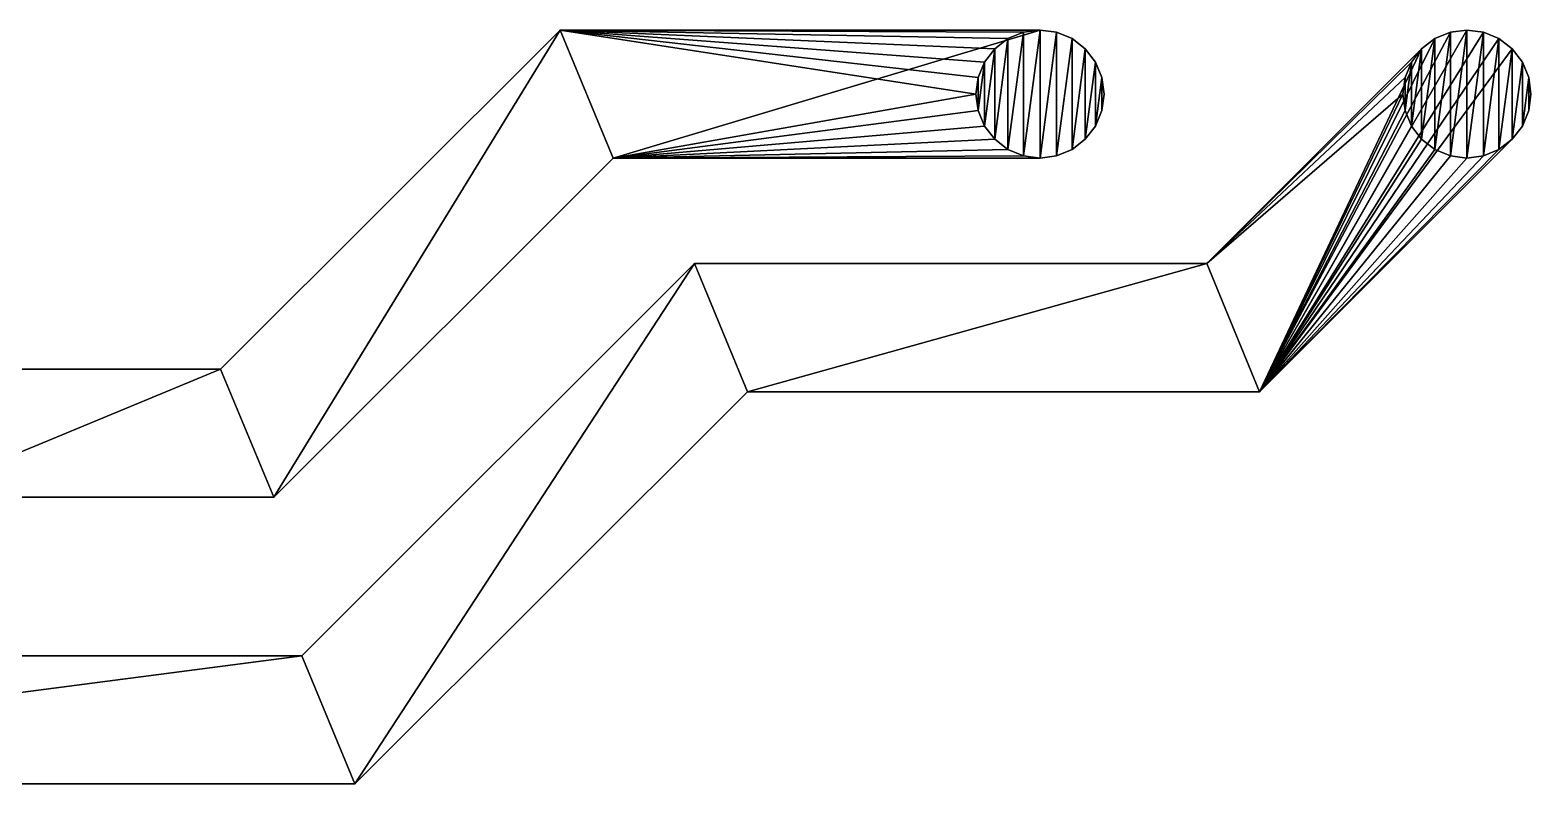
# Model space of a CAD drawing. Extents: x -32 to 38.3, y -16.7 to 82.8.
# Drawn here: x 3.17 to 38.33, y -8.04 to 9.62 of the extents above; entities that cross this region are included whole.
import ezdxf

# ---------------------------------------------------------------- set-up
doc = ezdxf.new("R2010")
doc.units = 0
doc.header["$MEASUREMENT"] = 0
doc.layers.add('STL2DXF', color=7, linetype='Continuous')

msp = doc.modelspace()

# ---------------------------------------------------------------- linework, layer by layer
at = {"layer": 'STL2DXF'}
for points in [[(15.582, 9.625, 1), (8.875, -1.325, 1), (7.633, 1.675, 1)], [(15.582, 9.625, 4), (7.633, 1.675, 1), (7.633, 1.675, 4)], [(7.633, 1.675, 1), (15.582, 9.625, 4), (15.582, 9.625, 1)], [(15.582, 9.625, 4), (8.875, -1.325, 4), (7.633, 1.675, 4)], [(15.582, 9.625, 1), (16.825, 6.625, 1), (8.875, -1.325, 1)], [(15.582, 9.625, 4), (16.825, 6.625, 4), (8.875, -1.325, 4)], [(26.825, 9.625, 1), (16.825, 6.625, 1), (15.582, 9.625, 1)], [(26.825, 9.625, 1), (15.582, 9.625, 4), (26.825, 9.625, 4)], [(15.582, 9.625, 4), (26.825, 9.625, 1), (15.582, 9.625, 1)], [(26.437, 9.574, 4), (15.582, 9.625, 4), (26.825, 9.625, 4)], [(15.582, 9.625, 4), (26.437, 9.574, 4), (26.075, 9.424, 4)], [(15.582, 9.625, 4), (26.075, 9.424, 4), (25.764, 9.186, 4)], [(15.582, 9.625, 4), (25.764, 9.186, 4), (25.526, 8.875, 4)], [(15.582, 9.625, 4), (25.526, 8.875, 4), (25.376, 8.513, 4)], [(15.582, 9.625, 4), (25.376, 8.513, 4), (25.325, 8.125, 4)], [(15.582, 9.625, 4), (25.325, 8.125, 4), (16.825, 6.625, 4)], [(26.825, 9.625, 1), (26.825, 6.625, 1), (16.825, 6.625, 1)], [(26.437, 9.574, 5), (26.437, 6.676, 5), (26.075, 6.826, 5)], [(26.437, 9.574, 5), (26.075, 6.826, 5), (26.075, 9.424, 5)], [(26.437, 9.574, 4), (26.075, 9.424, 5), (26.437, 9.574, 5)], [(26.075, 9.424, 5), (26.437, 9.574, 4), (26.075, 9.424, 4)], [(26.825, 9.625, 5), (26.825, 6.625, 5), (26.437, 6.676, 5)], [(26.825, 9.625, 5), (26.437, 6.676, 5), (26.437, 9.574, 5)], [(26.825, 9.625, 5), (26.437, 9.574, 4), (26.437, 9.574, 5)], [(26.437, 9.574, 4), (26.825, 9.625, 5), (26.825, 9.625, 4)], [(27.213, 9.574, 5), (26.825, 6.625, 5), (26.825, 9.625, 5)], [(27.213, 9.574, 1), (26.825, 6.625, 1), (26.825, 9.625, 1)], [(27.213, 9.574, 1), (26.825, 9.625, 5), (27.213, 9.574, 5)], [(26.825, 9.625, 5), (27.213, 9.574, 1), (26.825, 9.625, 4)], [(26.825, 9.625, 4), (27.213, 9.574, 1), (26.825, 9.625, 1)], [(27.213, 9.574, 5), (27.213, 6.676, 5), (26.825, 6.625, 5)], [(27.213, 9.574, 1), (27.213, 6.676, 1), (26.825, 6.625, 1)], [(27.575, 9.424, 5), (27.213, 6.676, 5), (27.213, 9.574, 5)], [(27.575, 9.424, 1), (27.213, 6.676, 1), (27.213, 9.574, 1)], [(27.575, 9.424, 5), (27.213, 9.574, 1), (27.213, 9.574, 5)], [(27.213, 9.574, 1), (27.575, 9.424, 5), (27.575, 9.424, 1)], [(37.213, 9.574, 1), (31.966, 1.145, 1), (36.825, 9.625, 1)], [(36.825, 9.625, 1), (31.966, 1.145, 1), (36.437, 9.574, 1)], [(37.575, 9.424, 1), (31.966, 1.145, 1), (37.213, 9.574, 1)], [(36.437, 9.574, 1), (31.966, 1.145, 1), (36.075, 9.424, 1)], [(36.437, 9.574, 5), (36.437, 6.676, 5), (36.075, 6.826, 5)], [(36.437, 9.574, 5), (36.075, 6.826, 5), (36.075, 9.424, 5)], [(36.437, 9.574, 5), (36.075, 9.424, 1), (36.075, 9.424, 5)], [(36.075, 9.424, 1), (36.437, 9.574, 5), (36.437, 9.574, 1)], [(36.825, 9.625, 5), (36.825, 6.625, 5), (36.437, 6.676, 5)], [(36.825, 9.625, 5), (36.437, 6.676, 5), (36.437, 9.574, 5)], [(36.825, 9.625, 1), (36.437, 9.574, 5), (36.825, 9.625, 5)], [(36.437, 9.574, 5), (36.825, 9.625, 1), (36.437, 9.574, 1)], [(37.213, 9.574, 5), (36.825, 6.625, 5), (36.825, 9.625, 5)], [(37.213, 9.574, 5), (36.825, 9.625, 1), (36.825, 9.625, 5)], [(36.825, 9.625, 1), (37.213, 9.574, 5), (37.213, 9.574, 1)], [(37.213, 9.574, 5), (37.213, 6.676, 5), (36.825, 6.625, 5)], [(37.575, 9.424, 5), (37.213, 6.676, 5), (37.213, 9.574, 5)], [(37.575, 9.424, 1), (37.213, 9.574, 5), (37.575, 9.424, 5)], [(37.213, 9.574, 5), (37.575, 9.424, 1), (37.213, 9.574, 1)], [(25.764, 9.186, 5), (25.764, 7.064, 5), (25.526, 7.375, 5)], [(25.764, 9.186, 5), (25.526, 7.375, 5), (25.526, 8.875, 5)], [(25.764, 9.186, 5), (25.526, 8.875, 4), (25.526, 8.875, 5)], [(25.526, 8.875, 4), (25.764, 9.186, 5), (25.764, 9.186, 4)], [(26.075, 9.424, 5), (26.075, 6.826, 5), (25.764, 7.064, 5)], [(26.075, 9.424, 5), (25.764, 7.064, 5), (25.764, 9.186, 5)], [(26.075, 9.424, 4), (25.764, 9.186, 5), (26.075, 9.424, 5)], [(25.764, 9.186, 5), (26.075, 9.424, 4), (25.764, 9.186, 4)], [(27.575, 9.424, 5), (27.575, 6.826, 5), (27.213, 6.676, 5)], [(27.575, 9.424, 1), (27.575, 6.826, 1), (27.213, 6.676, 1)], [(27.886, 9.186, 5), (27.575, 6.826, 5), (27.575, 9.424, 5)], [(27.886, 9.186, 1), (27.575, 6.826, 1), (27.575, 9.424, 1)], [(27.886, 9.186, 1), (27.575, 9.424, 5), (27.886, 9.186, 5)], [(27.575, 9.424, 5), (27.886, 9.186, 1), (27.575, 9.424, 1)], [(27.886, 9.186, 5), (27.886, 7.064, 5), (27.575, 6.826, 5)], [(27.886, 9.186, 1), (27.886, 7.064, 1), (27.575, 6.826, 1)], [(28.124, 8.875, 5), (27.886, 7.064, 5), (27.886, 9.186, 5)], [(28.124, 8.875, 1), (27.886, 7.064, 1), (27.886, 9.186, 1)], [(27.886, 9.186, 1), (28.124, 8.875, 5), (28.124, 8.875, 1)], [(28.124, 8.875, 5), (27.886, 9.186, 1), (27.886, 9.186, 5)], [(35.764, 9.186, 4), (30.729, 4.15, 1), (30.729, 4.15, 4)], [(30.729, 4.15, 1), (35.764, 9.186, 4), (35.764, 9.186, 1)], [(30.729, 4.15, 4), (35.526, 8.875, 4), (35.764, 9.186, 4)], [(35.764, 9.186, 1), (31.966, 1.145, 1), (30.729, 4.15, 1)], [(37.886, 9.186, 1), (31.966, 1.145, 1), (37.575, 9.424, 1)], [(36.075, 9.424, 1), (31.966, 1.145, 1), (35.764, 9.186, 1)], [(37.886, 9.186, 1), (37.886, 7.064, 1), (31.966, 1.145, 1)], [(35.764, 9.186, 5), (35.764, 7.064, 5), (35.526, 7.375, 5)], [(35.764, 9.186, 5), (35.526, 7.375, 5), (35.526, 8.875, 5)], [(35.764, 9.186, 5), (35.526, 8.875, 4), (35.526, 8.875, 5)], [(35.526, 8.875, 4), (35.764, 9.186, 5), (35.764, 9.186, 4)], [(36.075, 9.424, 5), (36.075, 6.826, 5), (35.764, 7.064, 5)], [(36.075, 9.424, 5), (35.764, 7.064, 5), (35.764, 9.186, 5)], [(36.075, 9.424, 1), (35.764, 9.186, 5), (36.075, 9.424, 5)], [(35.764, 9.186, 5), (36.075, 9.424, 1), (35.764, 9.186, 4)], [(35.764, 9.186, 4), (36.075, 9.424, 1), (35.764, 9.186, 1)], [(37.575, 9.424, 5), (37.575, 6.826, 5), (37.213, 6.676, 5)], [(37.886, 9.186, 5), (37.575, 6.826, 5), (37.575, 9.424, 5)], [(37.886, 9.186, 5), (37.575, 9.424, 1), (37.575, 9.424, 5)], [(37.575, 9.424, 1), (37.886, 9.186, 5), (37.886, 9.186, 1)], [(37.886, 9.186, 5), (37.886, 7.064, 5), (37.575, 6.826, 5)], [(38.124, 8.875, 5), (37.886, 7.064, 5), (37.886, 9.186, 5)], [(37.886, 9.186, 1), (38.124, 8.875, 5), (38.124, 8.875, 1)], [(38.124, 8.875, 5), (37.886, 9.186, 1), (37.886, 9.186, 5)], [(38.124, 8.875, 1), (37.886, 7.064, 1), (37.886, 9.186, 1)], [(25.526, 8.875, 5), (25.526, 7.375, 5), (25.376, 7.737, 5)], [(25.526, 8.875, 5), (25.376, 7.737, 5), (25.376, 8.513, 5)], [(25.526, 8.875, 5), (25.376, 8.513, 4), (25.376, 8.513, 5)], [(25.376, 8.513, 4), (25.526, 8.875, 5), (25.526, 8.875, 4)], [(28.124, 8.875, 5), (28.124, 7.375, 5), (27.886, 7.064, 5)], [(28.124, 8.875, 1), (28.124, 7.375, 1), (27.886, 7.064, 1)], [(28.274, 8.513, 5), (28.124, 7.375, 5), (28.124, 8.875, 5)], [(28.274, 8.513, 1), (28.124, 7.375, 1), (28.124, 8.875, 1)], [(28.124, 8.875, 1), (28.274, 8.513, 5), (28.274, 8.513, 1)], [(28.274, 8.513, 5), (28.124, 8.875, 1), (28.124, 8.875, 5)], [(35.526, 8.875, 4), (30.729, 4.15, 4), (35.376, 8.513, 4)], [(35.526, 8.875, 5), (35.526, 7.375, 5), (35.376, 7.737, 5)], [(35.526, 8.875, 5), (35.376, 7.737, 5), (35.376, 8.513, 5)], [(35.526, 8.875, 5), (35.376, 8.513, 4), (35.376, 8.513, 5)], [(35.376, 8.513, 4), (35.526, 8.875, 5), (35.526, 8.875, 4)], [(38.124, 8.875, 5), (38.124, 7.375, 5), (37.886, 7.064, 5)], [(38.124, 8.875, 1), (38.124, 7.375, 1), (37.886, 7.064, 1)], [(38.274, 8.513, 5), (38.124, 7.375, 5), (38.124, 8.875, 5)], [(38.124, 8.875, 1), (38.274, 8.513, 5), (38.274, 8.513, 1)], [(38.274, 8.513, 5), (38.124, 8.875, 1), (38.124, 8.875, 5)], [(38.274, 8.513, 1), (38.124, 7.375, 1), (38.124, 8.875, 1)], [(25.376, 8.513, 5), (25.376, 7.737, 5), (25.325, 8.125, 5)], [(25.376, 8.513, 5), (25.325, 8.125, 4), (25.325, 8.125, 5)], [(25.325, 8.125, 4), (25.376, 8.513, 5), (25.376, 8.513, 4)], [(28.274, 8.513, 5), (28.274, 7.737, 5), (28.124, 7.375, 5)], [(28.274, 8.513, 1), (28.274, 7.737, 1), (28.124, 7.375, 1)], [(28.274, 7.737, 5), (28.274, 8.513, 5), (28.325, 8.125, 5)], [(28.274, 7.737, 1), (28.274, 8.513, 1), (28.325, 8.125, 1)], [(28.274, 8.513, 1), (28.325, 8.125, 5), (28.325, 8.125, 1)], [(28.325, 8.125, 5), (28.274, 8.513, 1), (28.274, 8.513, 5)], [(35.376, 8.513, 4), (30.729, 4.15, 4), (35.325, 8.125, 4)], [(35.376, 8.513, 5), (35.376, 7.737, 5), (35.325, 8.125, 5)], [(35.376, 8.513, 5), (35.325, 8.125, 4), (35.325, 8.125, 5)], [(35.325, 8.125, 4), (35.376, 8.513, 5), (35.376, 8.513, 4)], [(38.274, 8.513, 5), (38.274, 7.737, 5), (38.124, 7.375, 5)], [(38.274, 8.513, 1), (38.274, 7.737, 1), (38.124, 7.375, 1)], [(38.274, 7.737, 5), (38.274, 8.513, 5), (38.325, 8.125, 5)], [(38.274, 8.513, 1), (38.325, 8.125, 5), (38.325, 8.125, 1)], [(38.325, 8.125, 5), (38.274, 8.513, 1), (38.274, 8.513, 5)], [(38.274, 7.737, 1), (38.274, 8.513, 1), (38.325, 8.125, 1)], [(25.376, 7.737, 4), (16.825, 6.625, 4), (25.325, 8.125, 4)], [(25.325, 8.125, 5), (25.376, 7.737, 4), (25.376, 7.737, 5)], [(25.376, 7.737, 4), (25.325, 8.125, 5), (25.325, 8.125, 4)], [(28.325, 8.125, 1), (28.274, 7.737, 5), (28.274, 7.737, 1)], [(28.274, 7.737, 5), (28.325, 8.125, 1), (28.325, 8.125, 5)], [(35.325, 8.125, 4), (30.729, 4.15, 4), (31.966, 1.15, 4)], [(31.966, 1.15, 4), (35.376, 7.737, 4), (35.325, 8.125, 4)], [(35.325, 8.125, 5), (35.376, 7.737, 4), (35.376, 7.737, 5)], [(35.376, 7.737, 4), (35.325, 8.125, 5), (35.325, 8.125, 4)], [(38.325, 8.125, 1), (38.274, 7.737, 5), (38.274, 7.737, 1)], [(38.274, 7.737, 5), (38.325, 8.125, 1), (38.325, 8.125, 5)], [(25.526, 7.375, 4), (16.825, 6.625, 4), (25.376, 7.737, 4)], [(25.376, 7.737, 5), (25.526, 7.375, 4), (25.526, 7.375, 5)], [(25.526, 7.375, 4), (25.376, 7.737, 5), (25.376, 7.737, 4)], [(28.274, 7.737, 1), (28.124, 7.375, 5), (28.124, 7.375, 1)], [(28.124, 7.375, 5), (28.274, 7.737, 1), (28.274, 7.737, 5)], [(31.966, 1.15, 4), (35.526, 7.375, 4), (35.376, 7.737, 4)], [(35.376, 7.737, 5), (35.526, 7.375, 4), (35.526, 7.375, 5)], [(35.526, 7.375, 4), (35.376, 7.737, 5), (35.376, 7.737, 4)], [(38.274, 7.737, 1), (38.124, 7.375, 5), (38.124, 7.375, 1)], [(38.124, 7.375, 5), (38.274, 7.737, 1), (38.274, 7.737, 5)], [(25.764, 7.064, 4), (16.825, 6.625, 4), (25.526, 7.375, 4)], [(26.075, 6.826, 4), (16.825, 6.625, 4), (25.764, 7.064, 4)], [(25.526, 7.375, 5), (25.764, 7.064, 4), (25.764, 7.064, 5)], [(25.764, 7.064, 4), (25.526, 7.375, 5), (25.526, 7.375, 4)], [(25.764, 7.064, 4), (26.075, 6.826, 5), (25.764, 7.064, 5)], [(26.075, 6.826, 5), (25.764, 7.064, 4), (26.075, 6.826, 4)], [(27.575, 6.826, 5), (27.886, 7.064, 1), (27.886, 7.064, 5)], [(27.886, 7.064, 1), (27.575, 6.826, 5), (27.575, 6.826, 1)], [(28.124, 7.375, 1), (27.886, 7.064, 5), (27.886, 7.064, 1)], [(27.886, 7.064, 5), (28.124, 7.375, 1), (28.124, 7.375, 5)], [(31.966, 1.15, 4), (35.764, 7.064, 4), (35.526, 7.375, 4)], [(31.966, 1.145, 2), (37.886, 7.064, 4), (31.966, 1.15, 4)], [(37.886, 7.064, 4), (31.966, 1.145, 2), (37.886, 7.064, 1)], [(37.886, 7.064, 1), (31.966, 1.145, 2), (31.966, 1.145, 1)], [(37.575, 6.826, 4), (31.966, 1.15, 4), (37.886, 7.064, 4)], [(31.966, 1.15, 4), (36.075, 6.826, 4), (35.764, 7.064, 4)], [(35.526, 7.375, 5), (35.764, 7.064, 4), (35.764, 7.064, 5)], [(35.764, 7.064, 4), (35.526, 7.375, 5), (35.526, 7.375, 4)], [(35.764, 7.064, 5), (36.075, 6.826, 4), (36.075, 6.826, 5)], [(36.075, 6.826, 4), (35.764, 7.064, 5), (35.764, 7.064, 4)], [(37.575, 6.826, 4), (37.886, 7.064, 5), (37.575, 6.826, 5)], [(37.886, 7.064, 5), (37.575, 6.826, 4), (37.886, 7.064, 4)], [(38.124, 7.375, 1), (37.886, 7.064, 4), (37.886, 7.064, 1)], [(37.886, 7.064, 4), (38.124, 7.375, 5), (37.886, 7.064, 5)], [(38.124, 7.375, 5), (37.886, 7.064, 4), (38.124, 7.375, 1)], [(26.437, 6.676, 4), (16.825, 6.625, 4), (26.075, 6.826, 4)], [(26.075, 6.826, 5), (26.437, 6.676, 4), (26.437, 6.676, 5)], [(26.437, 6.676, 4), (26.075, 6.826, 5), (26.075, 6.826, 4)], [(27.213, 6.676, 1), (27.575, 6.826, 5), (27.213, 6.676, 5)], [(27.575, 6.826, 5), (27.213, 6.676, 1), (27.575, 6.826, 1)], [(31.966, 1.15, 4), (37.575, 6.826, 4), (37.213, 6.676, 4)], [(31.966, 1.15, 4), (36.437, 6.676, 4), (36.075, 6.826, 4)], [(36.075, 6.826, 4), (36.437, 6.676, 5), (36.075, 6.826, 5)], [(36.437, 6.676, 5), (36.075, 6.826, 4), (36.437, 6.676, 4)], [(37.213, 6.676, 4), (37.575, 6.826, 5), (37.213, 6.676, 5)], [(37.575, 6.826, 5), (37.213, 6.676, 4), (37.575, 6.826, 4)], [(8.875, -1.325, 4), (16.825, 6.625, 1), (16.825, 6.625, 4)], [(16.825, 6.625, 1), (8.875, -1.325, 4), (8.875, -1.325, 1)], [(16.825, 6.625, 4), (26.437, 6.676, 4), (26.825, 6.625, 4)], [(16.825, 6.625, 4), (26.825, 6.625, 1), (26.825, 6.625, 4)], [(26.825, 6.625, 1), (16.825, 6.625, 4), (16.825, 6.625, 1)], [(26.437, 6.676, 4), (26.825, 6.625, 5), (26.437, 6.676, 5)], [(26.825, 6.625, 5), (26.437, 6.676, 4), (26.825, 6.625, 4)], [(26.825, 6.625, 4), (27.213, 6.676, 5), (26.825, 6.625, 5)], [(27.213, 6.676, 5), (26.825, 6.625, 4), (27.213, 6.676, 1)], [(27.213, 6.676, 1), (26.825, 6.625, 4), (26.825, 6.625, 1)], [(31.966, 1.15, 4), (37.213, 6.676, 4), (36.825, 6.625, 4)], [(31.966, 1.15, 4), (36.825, 6.625, 4), (36.437, 6.676, 4)], [(36.437, 6.676, 4), (36.825, 6.625, 5), (36.437, 6.676, 5)], [(36.825, 6.625, 5), (36.437, 6.676, 4), (36.825, 6.625, 4)], [(36.825, 6.625, 4), (37.213, 6.676, 5), (36.825, 6.625, 5)], [(37.213, 6.676, 5), (36.825, 6.625, 4), (37.213, 6.676, 4)], [(18.729, 4.15, 4), (9.536, -5.042, 1), (9.536, -5.042, 4)], [(9.536, -5.042, 1), (18.729, 4.15, 4), (18.729, 4.15, 1)], [(10.779, -8.042, 4), (18.729, 4.15, 4), (9.536, -5.042, 4)], [(18.729, 4.15, 1), (10.779, -8.042, 1), (9.536, -5.042, 1)], [(19.971, 1.15, 4), (18.729, 4.15, 4), (10.779, -8.042, 4)], [(18.729, 4.15, 1), (19.971, 1.15, 1), (10.779, -8.042, 1)], [(30.729, 4.15, 1), (18.729, 4.15, 4), (30.729, 4.15, 4)], [(18.729, 4.15, 4), (30.729, 4.15, 1), (18.729, 4.15, 1)], [(19.971, 1.15, 4), (30.729, 4.15, 4), (18.729, 4.15, 4)], [(30.729, 4.15, 1), (19.971, 1.15, 1), (18.729, 4.15, 1)], [(31.966, 1.15, 4), (30.729, 4.15, 4), (19.971, 1.15, 4)], [(30.729, 4.15, 1), (31.966, 1.145, 1), (19.971, 1.15, 1)], [(7.633, 1.675, 1), (8.875, -1.325, 1), (0.39, -1.325, 1)], [(7.633, 1.675, 1), (0.39, -1.325, 1), (1.633, 1.675, 1)], [(7.633, 1.675, 4), (8.875, -1.325, 4), (0.39, -1.325, 4)], [(7.633, 1.675, 4), (0.39, -1.325, 4), (1.633, 1.675, 4)], [(7.633, 1.675, 1), (1.633, 1.675, 4), (7.633, 1.675, 4)], [(1.633, 1.675, 4), (7.633, 1.675, 1), (1.633, 1.675, 1)], [(10.779, -8.042, 4), (19.971, 1.15, 2), (19.971, 1.15, 4)], [(19.971, 1.15, 2), (10.779, -8.042, 4), (10.779, -8.042, 1)], [(19.971, 1.15, 2), (10.779, -8.042, 1), (19.971, 1.15, 1)], [(19.971, 1.15, 4), (31.966, 1.145, 2), (31.966, 1.15, 4)], [(31.966, 1.145, 2), (19.971, 1.15, 4), (19.971, 1.15, 2)], [(19.971, 1.15, 1), (31.966, 1.145, 2), (19.971, 1.15, 2)], [(31.966, 1.145, 2), (19.971, 1.15, 1), (31.966, 1.145, 1)], [(0.39, -1.325, 4), (8.875, -1.325, 1), (8.875, -1.325, 4)], [(8.875, -1.325, 1), (0.39, -1.325, 4), (0.39, -1.325, 1)], [(9.536, -5.042, 1), (-13.464, -5.042, 4), (9.536, -5.042, 4)], [(-13.464, -5.042, 4), (9.536, -5.042, 1), (-13.464, -5.042, 1)], [(10.779, -8.042, 4), (9.536, -5.042, 4), (-13.464, -8.042, 4)], [(-13.464, -8.042, 4), (9.536, -5.042, 4), (-13.464, -5.042, 4)], [(9.536, -5.042, 1), (10.779, -8.042, 1), (-13.464, -8.042, 1)], [(9.536, -5.042, 1), (-13.464, -8.042, 1), (-13.464, -5.042, 1)], [(-13.464, -8.042, 1), (10.779, -8.042, 4), (-13.464, -8.042, 4)], [(10.779, -8.042, 4), (-13.464, -8.042, 1), (10.779, -8.042, 1)]]:
    msp.add_3dface(points, dxfattribs=at)

doc.saveas('drawing.dxf')
